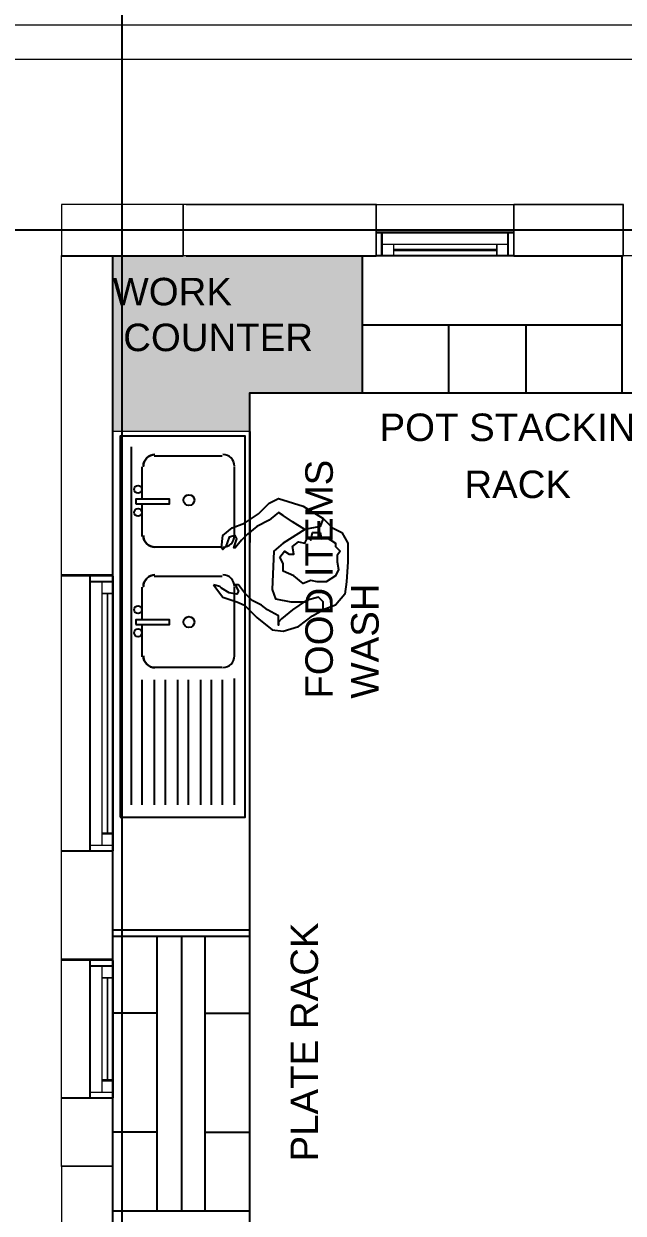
# Model space of a CAD drawing. Header units: metres. Extents: x -18745 to 220762, y -1579758 to -1356048.
# Drawn here: x 100185 to 102802, y -1374876 to -1369684 of the extents above; entities that cross this region are included whole.
import ezdxf

# ---------------------------------------------------------------- set-up
doc = ezdxf.new("R2010")
doc.units = ezdxf.units.M
doc.layers.get('0').update_dxf_attribs({"lineweight": 0})
for name, color, linetype, lineweight in [('A-100 - Copy$0$_KTI_CONTROL', 8, 'Continuous', 0), ('A-100 - Copy$0$Aluminum', 8, 'Continuous', 0), ('A-100 - Copy$0$Proj', 8, 'Continuous', 0), ('A-100 - Copy$0$Structure', 8, 'Continuous', 9), ('A-100 - Copy$0$Walls', 8, 'Continuous', 0), ('Proj', 7, 'Continuous', 18)]:
    doc.layers.add(name, color=color, linetype=linetype, lineweight=lineweight)
for name, color, linetype in [('A-100 - Copy$0$axes', 8, 'Continuous'), ('A-100 - Copy$0$PDF_Geometry', 8, 'Continuous'), ('A-100 - Copy$0$PDF_Solid Fills', 8, 'Continuous'), ('A-100 - Copy$0$PDF_Text', 8, 'Continuous'), ('PD-VENT', 70, 'Continuous')]:
    doc.layers.add(name, color=color, linetype=linetype)
doc.styles.add('A-100 - Copy$0$PDF Arial', font='arial.ttf')

# ---------------------------------------------------------------- blocks, each defined once
blk = doc.blocks.new('A$C22ed9212')
at = {"layer": 'Proj', "elevation": 0}
for points in [[(-432848.9, -450919.5), (-432848.9, -448081.1, -0.414214), (-431648.9, -446881.1), (-427348.9, -446881.1), (-427348.9, -394531.1), (-432848.9, -394531.1), (-432848.9, -394381.1, -0.414214), (-430348.9, -391881.1), (-411749.3, -391881.1, -0.414214), (-408099.3, -395531.1), (-408099.3, -419046.1)], [(-432698.9, -450919.5), (-432698.9, -448081.1, -0.414214), (-431648.9, -447031.1), (-427198.9, -447031.1), (-427198.9, -394381.1), (-432698.9, -394381.1, -0.414214), (-430348.9, -392031.1), (-411749.3, -392031.1, -0.414214), (-408249.3, -395531.1), (-408249.3, -419046.1)]]:
    blk.add_lwpolyline(points, format="xyb", dxfattribs=at)
blk = doc.blocks.new('A-100 - Copy$0$A$C02230961')
at = {"layer": 'A-100 - Copy$0$PDF_Geometry', "lineweight": 25}
h = blk.add_hatch(dxfattribs=at)
h.set_pattern_fill('ANGLE', color=256, scale=500)
h.set_pattern_definition([(0, (-1219317.64, -1092026.17), (0, 137.5), [100, -37.5]), (90, (-1219317.64, -1092026.17), (-137.5, 8e-15), [100, -37.5])])
h.paths.add_polyline_path([(10723.7, -4993.7), (11262.7, -4993.7), (11262.7, -4562.4), (10962.9, -4562.4), (10962.9, -4602.9), (10821.4, -4602.9), (10821.4, -4562.4), (10349.7, -4562.4), (10349.7, -4602.9), (10208.2, -4602.9), (10208.2, -4562.4), (10033, -4562.4), (10033, -4003.2), (9938.7, -4003.2), (9938.7, -4562.4), (9635.5, -4562.4), (9635.5, -4602.9), (9500.8, -4602.9), (9500.8, -4562.4), (9022.4, -4562.4), (9022.4, -4602.9), (8887.6, -4602.9), (8887.6, -4562.4), (8705.7, -4562.4), (8705.7, -5307.5), (8739.4, -5307.5), (8723.2, -5388.4), (9042.6, -5388.4), (9042.6, -5428.8), (9039.6, -5428.8, -0.375368), (8715.8, -5711.8, -0.39984), (9466.1, -6426), (9467.1, -6426), (9467.1, -6466.4), (9433.4, -6466.4), (9419.9, -6483.3, -0.414214), (9389.6, -6513.6), (9393, -6520.3), (9302, -6513.6, -0.599371), (9276.8, -6466.4), (8723.2, -6466.4), (8741.3, -6556.8), (10723.7, -6556.8)])
h.paths.add_polyline_path([(14436.9, -4636.6), (11970.2, -4636.6), (11970.2, -6461.7), (11336.8, -6461.7), (11336.8, -6630.9), (11262.7, -6630.9), (11262.7, -7372.1), (11262.7, -7439.5), (11336.8, -7439.5), (11336.8, -8355.8), (12536.8, -8355.8), (12536.8, -8066.1), (12516.6, -8066.1), (12531.4, -7992), (12536.8, -7992), (12536.8, -7318.2), (12530.1, -7318.2), (12516.6, -7250.8), (12536.8, -7250.8), (12536.8, -6967.8), (12516.6, -6967.8), (12532.8, -6887), (12536.8, -6887), (12536.8, -6219.9), (12530.1, -6219.9), (12516.6, -6145.8), (12536.8, -6145.8), (12536.8, -5761.8), (14436.9, -5761.8)])
h.paths.add_polyline_path([(12037, -7392.3), (12030.8, -7392.3), (12030.8, -7405.2, 0.414215)], flags=16)
h.paths.add_polyline_path([(12091.4, -7338.4), (12091.4, -7378.8), (11343.5, -7378.8), (11343.5, -7338.4), (11902.8, -7338.4), (11902.8, -7331.7), (11923, -7331.7), (11923, -7311.5), (12030.8, -7311.5), (12030.8, -7331.7), (12057.7, -7331.7)], flags=16)
h.paths.add_polyline_path([(11933.1, -7405.8), (12024.1, -7412.5), (11933.1, -7405.8, -0.517639), (11923.6, -7392.3), (11923, -7392.3), (11923, -7395.7, 0.414214)], flags=16)
h.paths.add_polyline_path([(11350.3, -7392.3), (11363.8, -7459.7), (11343.5, -7459.7), (11343.5, -7392.3)], flags=16)
h.paths.add_polyline_path([(2957.3, -10511.9), (2877.6, -10511.9), (2877.6, -10538.9), (2796.7, -10524.2), (2796.7, -11076.3, -0.599371), (2843.9, -11101.5), (2843.9, -11192.4), (2839.5, -11173.3, -0.584927), (2813.6, -11219.4), (2816.9, -11226.1), (2803.4, -11226.1), (2803.4, -11232.9), (2796.7, -11266.5), (2756.3, -11266.5), (2756.3, -11265.6, -0.39984), (2042.1, -10515.3, -0.381307), (1752.3, -10839.9), (1752.3, -10842.1), (1718.7, -10842.1), (1718.7, -10518.7), (1678.2, -10518.7), (1657.3, -10518.7), (1657.3, -10511.9), (-42.7, -10511.9), (-42.7, -11138.2), (-42.7, -12311.9), (2957.3, -12311.9)])
h.paths.add_polyline_path([(637.7, -11637.3), (2299.7, -11637.3), (2299.7, -11241.3), (637.7, -11241.3)], flags=24)
h.paths.add_polyline_path([(12347.4, -5213.9), (13381.6, -5213.9), (13381.6, -4916.9), (12347.4, -4916.9)], flags=24)
h.paths.add_polyline_path([(8700, -6312.9), (10212.7, -6312.9), (10212.7, -5593.3), (8700, -5593.3)], flags=9)
h.paths.add_polyline_path([(10170.8, -5243.1), (10170.8, -6572.5), (10710.4, -6572.5), (10710.4, -5243.1)], flags=9)
h.paths.add_polyline_path([(9375.1, -4957.7), (10990.8, -4957.7), (10990.8, -4660.8), (9375.1, -4660.8)], flags=24)
at = {"layer": 'A-100 - Copy$0$PDF_Solid Fills'}
h = blk.add_hatch(color=256, dxfattribs=at)
h.paths.add_polyline_path([(-42.7, -4771.3), (557, -4771.3), (557, -4602.9), (1048.9, -4602.9), (1048.9, -4003.2), (267.3, -4003.2), (-42.7, -4003.2)])
h.paths.add_polyline_path([(-74.7, -4486.1), (862.8, -4486.1), (862.8, -4036.6), (-74.7, -4036.6)], flags=9)
at = {"layer": 'A-100 - Copy$0$_KTI_CONTROL', "color": 8}
blk.add_line((557, -4771.3, -2.4), (-42.7, -4771.3, -2.4), dxfattribs=at)
at = {"layer": 'A-100 - Copy$0$Aluminum'}
for p, q in [((1709, -3905.9, -2.4), (1109, -3905.9, -2.4)), ((1134, -3905.9, -2.4), (1134, -4005.9, -2.4)), ((1684, -3905.9, -2.4), (1684, -4005.9, -2.4)), ((1684, -3955.9, -2.4), (1134, -3955.9, -2.4)), ((1184, -3955.9, -2.4), (1184, -4005.9, -2.4)), ((1184, -3980.9, -2.4), (1634, -3980.9, -2.4)), ((1634, -3955.9, -2.4), (1634, -4005.9, -2.4)), ((1709, -4005.9, -2.4), (1109, -4005.9, -2.4)), ((-140, -5402.9, -2.4), (-140, -6602.9, -2.4)), ((-140, -5427.9, -2.4), (-40, -5427.9, -2.4)), ((-90, -5427.9, -2.4), (-90, -6577.9, -2.4)), ((-40, -5402.9, -2.4), (-40, -6602.9, -2.4)), ((-90, -5477.9, -2.4), (-40, -5477.9, -2.4)), ((-65, -6527.9, -2.4), (-65, -5477.9, -2.4)), ((-90, -6527.9, -2.4), (-40, -6527.9, -2.4)), ((-140, -6577.9, -2.4), (-40, -6577.9, -2.4)), ((-140, -7080.9, -2.4), (-140, -7680.9, -2.4)), ((-140, -7105.9, -2.4), (-40, -7105.9, -2.4)), ((-90, -7105.9, -2.4), (-90, -7655.9, -2.4)), ((-40, -7080.9, -2.4), (-40, -7680.9, -2.4)), ((-90, -7155.9, -2.4), (-40, -7155.9, -2.4)), ((-65, -7605.9, -2.4), (-65, -7155.9, -2.4)), ((-90, -7605.9, -2.4), (-40, -7605.9, -2.4)), ((-140, -7655.9, -2.4), (-40, -7655.9, -2.4))]:
    blk.add_line(p, q, dxfattribs=at)
at = {"layer": 'A-100 - Copy$0$PDF_Geometry', "lineweight": 5, "elevation": -2.4}
for points in [[(-265, -4003.2), (267.3, -4003.2), (267.3, -3780.9), (-265, -3780.9)], [(2187.6, -3780.9), (1709.2, -3780.9), (1709.2, -4003.2), (2187.6, -4003.2)], [(-265, -6604), (-42.7, -6604), (-42.7, -7075.6), (-265, -7075.6)], [(-265, -8510.8), (-42.7, -8510.8), (-42.7, -7978.5), (-265, -7978.5)]]:
    blk.add_lwpolyline(points, close=True, dxfattribs=at)
for points in [[(267.3, -4003.2), (1109.5, -4003.2), (1109.5, -3780.9), (267.3, -3780.9)], [(1709.2, -3902.1), (1109.5, -3902.1)], [(1129.7, -3902.1), (1129.7, -4003.2)], [(1682.2, -3902.1), (1682.2, -4003.2)], [(1682.2, -3956), (1129.7, -3956)], [(1183.6, -3956), (1183.6, -4003.2)], [(1183.6, -3976.3), (1635.1, -3976.3)], [(1635.1, -3956), (1635.1, -4003.2)], [(-42.7, -4003.2), (-42.7, -5397.9), (-265, -5397.9), (-265, -4003.2)], [(-42.7, -10431.1), (-42.7, -4003.2), (8581.7, -4003.2)], [(1709.2, -4003.2), (1109.5, -4003.2)], [(-143.7, -5397.9), (-143.7, -6604)], [(-42.7, -5397.9), (-42.7, -6604)], [(-143.7, -5424.9), (-42.7, -5424.9)], [(-89.8, -5424.9), (-89.8, -6577)], [(-89.8, -5478.8), (-42.7, -5478.8)], [(-62.9, -6523.1), (-62.9, -5478.8)], [(-89.8, -6523.1), (-42.7, -6523.1)], [(-143.7, -6577), (-42.7, -6577)], [(-143.7, -7075.6), (-143.7, -7682)], [(-143.7, -7102.6), (-42.7, -7102.6)], [(-89.8, -7102.6), (-89.8, -7655.1)], [(-42.7, -7075.6), (-42.7, -7682)], [(-89.8, -7156.5), (-42.7, -7156.5)], [(-62.9, -7601.2), (-62.9, -7156.5)], [(-89.8, -7601.2), (-42.7, -7601.2)], [(-265, -7978.5), (-265, -7682), (-42.7, -7682), (-42.7, -7978.5)], [(-143.7, -7655.1), (-42.7, -7655.1)]]:
    blk.add_lwpolyline(points, dxfattribs=at)
at = {"layer": 'A-100 - Copy$0$PDF_Geometry', "lineweight": 18, "elevation": -2.4}
for points in [[(1109.5, -3780.9), (1709.2, -3780.9)], [(-265, -6604), (-265, -5397.9)], [(-265, -7682), (-265, -7075.6)]]:
    blk.add_lwpolyline(points, dxfattribs=at)
at = {"layer": 'A-100 - Copy$0$PDF_Geometry', "lineweight": 25, "elevation": -2.4}
for points in [[(1048.9, -4602.9), (1048.9, -4003.2)], [(2180.8, -4003.2), (2180.8, -4602.9)], [(1048.9, -4306.4), (2180.8, -4306.4)], [(1426.2, -4602.9), (1426.2, -4306.4)], [(1763.1, -4602.9), (1763.1, -4306.4)], [(557, -8881.4), (557, -4602.9), (2652.5, -4602.9)], [(557, -4771.3), (557, -5256.4)], [(38.2, -4838.7), (38.2, -6401.9)], [(435.7, -4879.1), (139.3, -4879.1)], [(85.4, -4926.3), (85.4, -5067.8)], [(489.6, -5229.5), (489.6, -4926.3)], [(85.4, -5088), (85.4, -5229.5)], [(877.1, -5152), (917.5, -5192.4), (957.9, -5212.6), (984.9, -5259.8), (984.9, -5340.7), (978.1, -5428.2), (971.4, -5482.2), (931, -5529.3), (877.1, -5549.5)], [(796.2, -5199.2), (701.9, -5259.8), (661.4, -5293.5), (654.7, -5461.9), (668.2, -5502.4), (735.6, -5515.8), (802.9, -5515.8)], [(435.7, -5276.6), (139.3, -5276.6)], [(85.4, -5451.8), (85.4, -5593.3)], [(435.7, -5404.7), (139.3, -5404.7)], [(489.6, -5755), (489.6, -5451.8)], [(85.4, -5613.5), (85.4, -5755)], [(435.7, -5802.2), (139.3, -5802.2)], [(85.4, -5856.1), (85.4, -6401.9)], [(139.3, -5856.1), (139.3, -6401.9)], [(186.4, -5856.1), (186.4, -6401.9)], [(240.3, -5856.1), (240.3, -6401.9)], [(287.5, -5856.1), (287.5, -6401.9)], [(341.4, -5856.1), (341.4, -6401.9)], [(388.6, -5856.1), (388.6, -6401.9)], [(435.7, -5856.1), (435.7, -6401.9)], [(489.6, -6401.9), (489.6, -5849.4)], [(-42.7, -6947.6), (557, -6947.6)], [(-42.7, -6974.6), (557, -6974.6)], [(152.7, -8173.9), (152.7, -6974.6)], [(260.5, -8173.9), (260.5, -6974.6)], [(361.6, -8173.9), (361.6, -6974.6)], [(152.7, -7311.5), (-42.7, -7311.5)], [(361.6, -7311.5), (557, -7311.5)], [(152.7, -7830.3), (-42.7, -7830.3)], [(361.6, -7830.3), (557, -7830.3)], [(-42.7, -8173.9), (557, -8173.9)]]:
    blk.add_lwpolyline(points, dxfattribs=at)
for points in [[(-9, -6455.8), (536.8, -6455.8), (536.8, -4791.5), (-9, -4791.5)], [(58.4, -5088), (206.6, -5088), (206.6, -5067.8), (58.4, -5067.8)], [(432.4, -5280), (439.1, -5226.1), (479.5, -5192.4), (533.4, -5172.2), (594.1, -5131.8), (641.2, -5084.6), (681.7, -5064.4), (789.5, -5098.1), (877.1, -5152), (863.6, -5185.7), (796.2, -5199.2), (742.3, -5165.5), (701.9, -5138.5), (681.7, -5125), (674.9, -5131.8), (641.2, -5158.7), (587.3, -5185.7), (546.9, -5219.4), (520, -5246.3), (493, -5280), (486.3, -5280), (499.7, -5239.6), (493, -5226.1), (466, -5232.9), (452.6, -5273.3), (439.1, -5286.8)], [(688.4, -5320.4), (708.6, -5293.5), (728.8, -5307), (749, -5307), (742.3, -5273.3), (769.3, -5253.1), (796.2, -5259.8), (809.7, -5232.9), (823.2, -5246.3), (829.9, -5212.6), (863.6, -5212.6), (870.3, -5239.6), (890.5, -5232.9), (931, -5259.8), (931, -5273.3), (951.2, -5293.5), (937.7, -5313.7), (937.7, -5340.7), (944.4, -5374.3), (931, -5401.3), (890.5, -5428.2), (850.1, -5428.2), (823.2, -5421.5), (789.5, -5435), (749, -5401.3), (701.9, -5381.1), (701.9, -5347.4)], [(398.7, -5441.7), (439.1, -5495.6), (499.7, -5515.8), (533.4, -5529.3), (587.3, -5583.2), (654.7, -5637.1), (701.9, -5643.9), (769.3, -5623.6), (829.9, -5576.5), (877.1, -5549.5), (877.1, -5515.8), (856.8, -5495.6), (802.9, -5509.1), (742.3, -5549.5), (695.1, -5590), (681.7, -5603.4), (681.7, -5616.9), (681.7, -5576.5), (634.5, -5549.5), (607.5, -5529.3), (567.1, -5509.1), (533.4, -5475.4), (506.5, -5441.7), (493, -5441.7), (506.5, -5468.7), (499.7, -5482.2), (466, -5475.4), (432.4, -5455.2), (425.6, -5448.5)], [(58.4, -5613.5), (206.6, -5613.5), (206.6, -5593.3), (58.4, -5593.3)]]:
    blk.add_lwpolyline(points, close=True, dxfattribs=at)
for points in [[(142.6, -4872.4, 0.414214), (92.1, -4922.9, -0.414214)], [(92.1, -5226.1, 0.414214), (142.6, -5276.6, -0.414214)], [(142.6, -5397.9, 0.414214), (92.1, -5448.5, -0.414214)], [(92.1, -5751.7, 0.414214), (142.6, -5802.2, -0.414214)]]:
    blk.add_lwpolyline(points, format="xyb", close=True, dxfattribs=at)
at = {"layer": 'A-100 - Copy$0$PDF_Geometry', "lineweight": 25}
for centre, radius in [((68.5, -5024, -2.4), 16.8), ((290.9, -5071.1, -2.4), 23.6), ((68.5, -5125, -2.4), 16.8), ((68.5, -5549.5, -2.4), 16.8), ((290.9, -5603.4, -2.4), 23.6), ((68.5, -5650.6, -2.4), 16.8)]:
    blk.add_circle(centre, radius, dxfattribs=at)
for centre, start, end in [((439.1, -4922.9, -2.4), 360, 90), ((439.1, -5226.1, -2.4), 270, 0), ((439.1, -5448.5, -2.4), 360, 90), ((439.1, -5751.7, -2.4), 270, 0)]:
    blk.add_arc(centre, 50.5, start, end, dxfattribs=at)
at = {"layer": 'A-100 - Copy$0$Proj'}
for p, q in [((1109, -3780.9, -2.4), (1709, -3780.9, -2.4)), ((-265, -6602.9, -2.4), (-265, -5402.9, -2.4)), ((-265, -7680.9, -2.4), (-265, -7080.9, -2.4))]:
    blk.add_line(p, q, dxfattribs=at)
at = {"layer": 'A-100 - Copy$0$Structure', "elevation": -2.4}
for points in [[(-265, -4005.9), (265, -4005.9), (265, -3780.9), (-265, -3780.9)], [(-265, -8510.9), (-40, -8510.9), (-40, -7980.9), (-265, -7980.9)]]:
    blk.add_lwpolyline(points, close=True, dxfattribs=at)
at = {"layer": 'A-100 - Copy$0$Walls'}
for p, q in [((278, -3780.9, -2.4), (1109, -3780.9, -2.4)), ((1109, -4005.9, -2.4), (1109, -3780.9, -2.4)), ((1709, -3780.9, -2.4), (2187, -3780.9, -2.4)), ((1709, -4005.9, -2.4), (1709, -3780.9, -2.4)), ((2187, -4005.9, -2.4), (2187, -3780.9, -2.4)), ((-265, -5402.9, -2.4), (-265, -4005.9, -2.4)), ((-40, -5402.9, -2.4), (-40, -4005.9, -2.4)), ((278, -4005.9, -2.4), (1109, -4005.9, -2.4)), ((1709, -4005.9, -2.4), (2187, -4005.9, -2.4)), ((-40, -5402.9, -2.4), (-265, -5402.9, -2.4)), ((-265, -7080.9, -2.4), (-265, -6602.9, -2.4)), ((-40, -6602.9, -2.4), (-265, -6602.9, -2.4)), ((-40, -7080.9, -2.4), (-40, -6602.9, -2.4)), ((-40, -7080.9, -2.4), (-265, -7080.9, -2.4)), ((-265, -7980.9, -2.4), (-265, -7680.9, -2.4)), ((-40, -7680.9, -2.4), (-265, -7680.9, -2.4)), ((-40, -7980.9, -2.4), (-40, -7680.9, -2.4))]:
    blk.add_line(p, q, dxfattribs=at)
at = {"layer": 'A-100 - Copy$0$PDF_Text', "char_height": 120, "attachment_point": 7, "style": 'A-100 - Copy$0$PDF Arial'}
for s, insert in [('WORK\\P COUNTER', (-42.7, -4422.6, -2.4)), ('POT STACKING', (1123, -4815, -2.4)), ('RACK', (1493.5, -5064, -2.4))]:
    blk.add_mtext(s, dxfattribs=dict(at, insert=insert))
at = {"layer": 'A-100 - Copy$0$PDF_Text', "char_height": 120, "attachment_point": 7, "rotation": 90, "style": 'A-100 - Copy$0$PDF Arial'}
for s, insert in [('FOOD ITEMS \\PWASH', (1120.8, -5937.9, -2.4)), ('PLATE RACK', (856.5, -7958.3, -2.4))]:
    blk.add_mtext(s, dxfattribs=dict(at, insert=insert))
blk = doc.blocks.new('A-100 - Copy')
at = {"layer": 'A-100 - Copy$0$Aluminum'}
for p, q in [((102324.3, -1370597.7, 0), (101724.3, -1370597.7, 0)), ((101749.3, -1370597.7, 0), (101749.3, -1370697.7, 0)), ((102299.3, -1370597.7, 0), (102299.3, -1370697.7, 0)), ((102299.3, -1370647.7, 0), (101749.3, -1370647.7, 0)), ((101799.3, -1370647.7, 0), (101799.3, -1370697.7, 0)), ((101799.3, -1370672.7, 0), (102249.3, -1370672.7, 0)), ((102249.3, -1370647.7, 0), (102249.3, -1370697.7, 0)), ((102324.3, -1370697.7, 0), (101724.3, -1370697.7, 0)), ((100475.3, -1372094.7, 0), (100475.3, -1373294.7, 0)), ((100475.3, -1372119.7, 0), (100575.3, -1372119.7, 0)), ((100525.3, -1372119.7, 0), (100525.3, -1373269.7, 0)), ((100575.3, -1372094.7, 0), (100575.3, -1373294.7, 0)), ((100525.3, -1372169.7, 0), (100575.3, -1372169.7, 0)), ((100550.3, -1373219.7, 0), (100550.3, -1372169.7, 0)), ((100525.3, -1373219.7, 0), (100575.3, -1373219.7, 0)), ((100475.3, -1373269.7, 0), (100575.3, -1373269.7, 0)), ((100475.3, -1373772.7, 0), (100475.3, -1374372.7, 0)), ((100475.3, -1373797.7, 0), (100575.3, -1373797.7, 0)), ((100525.3, -1373797.7, 0), (100525.3, -1374347.7, 0)), ((100575.3, -1373772.7, 0), (100575.3, -1374372.7, 0)), ((100525.3, -1373847.7, 0), (100575.3, -1373847.7, 0)), ((100550.3, -1374297.7, 0), (100550.3, -1373847.7, 0)), ((100525.3, -1374297.7, 0), (100575.3, -1374297.7, 0)), ((100475.3, -1374347.7, 0), (100575.3, -1374347.7, 0))]:
    blk.add_line(p, q, dxfattribs=at)
at = {"layer": 'A-100 - Copy$0$axes'}
for p, q in [((100615.3, -1477297.4, 2.4), (100615.3, -1366691.8, 2.4)), ((119073.3, -1370585.2, 0), (95290.3, -1370585.2, 0))]:
    blk.add_line(p, q, dxfattribs=at)
at = {"layer": 'A-100 - Copy$0$Proj'}
for p, q in [((101724.3, -1370472.7, 0), (102324.3, -1370472.7, 0)), ((100350.3, -1373294.7, 0), (100350.3, -1372094.7, 0)), ((100350.3, -1374372.7, 0), (100350.3, -1373772.7, 0))]:
    blk.add_line(p, q, dxfattribs=at)
at = {"layer": 'A-100 - Copy$0$Structure', "elevation": 0}
for points in [[(100350.3, -1370697.7), (100880.3, -1370697.7), (100880.3, -1370472.7), (100350.3, -1370472.7)], [(100350.3, -1375202.7), (100575.3, -1375202.7), (100575.3, -1374672.7), (100350.3, -1374672.7)]]:
    blk.add_lwpolyline(points, close=True, dxfattribs=at)
at = {"layer": 'A-100 - Copy$0$Walls'}
for p, q in [((100893.3, -1370472.7, 0), (101724.3, -1370472.7, 0)), ((101724.3, -1370697.7, 0), (101724.3, -1370472.7, 0)), ((102324.3, -1370472.7, 0), (102802.3, -1370472.7, 0)), ((102324.3, -1370697.7, 0), (102324.3, -1370472.7, 0)), ((102802.3, -1370697.7, 0), (102802.3, -1370472.7, 0)), ((100350.3, -1372094.7, 0), (100350.3, -1370697.7, 0)), ((100575.3, -1372094.7, 0), (100575.3, -1370697.7, 0)), ((100893.3, -1370697.7, 0), (101724.3, -1370697.7, 0)), ((102324.3, -1370697.7, 0), (102802.3, -1370697.7, 0)), ((100575.3, -1372094.7, 0), (100350.3, -1372094.7, 0)), ((100350.3, -1373772.7, 0), (100350.3, -1373294.7, 0)), ((100575.3, -1373294.7, 0), (100350.3, -1373294.7, 0)), ((100575.3, -1373772.7, 0), (100575.3, -1373294.7, 0)), ((100575.3, -1373772.7, 0), (100350.3, -1373772.7, 0)), ((100350.3, -1374672.7, 0), (100350.3, -1374372.7, 0)), ((100575.3, -1374372.7, 0), (100350.3, -1374372.7, 0)), ((100575.3, -1374672.7, 0), (100575.3, -1374372.7, 0))]:
    blk.add_line(p, q, dxfattribs=at)
blk.add_blockref('A-100 - Copy$0$A$C02230961', (100615.3, -1366691.8, 2.4))

msp = doc.modelspace()

# ---------------------------------------------------------------- block references
at = {"layer": 'PD-VENT'}
msp.add_blockref('A$C22ed9212', (525571.7, -977806.6, 2.4), dxfattribs=at)

# ---------------------------------------------------------------- next in the draw order: block references
msp.add_blockref('A-100 - Copy', (0, 0))

doc.saveas('drawing.dxf')
